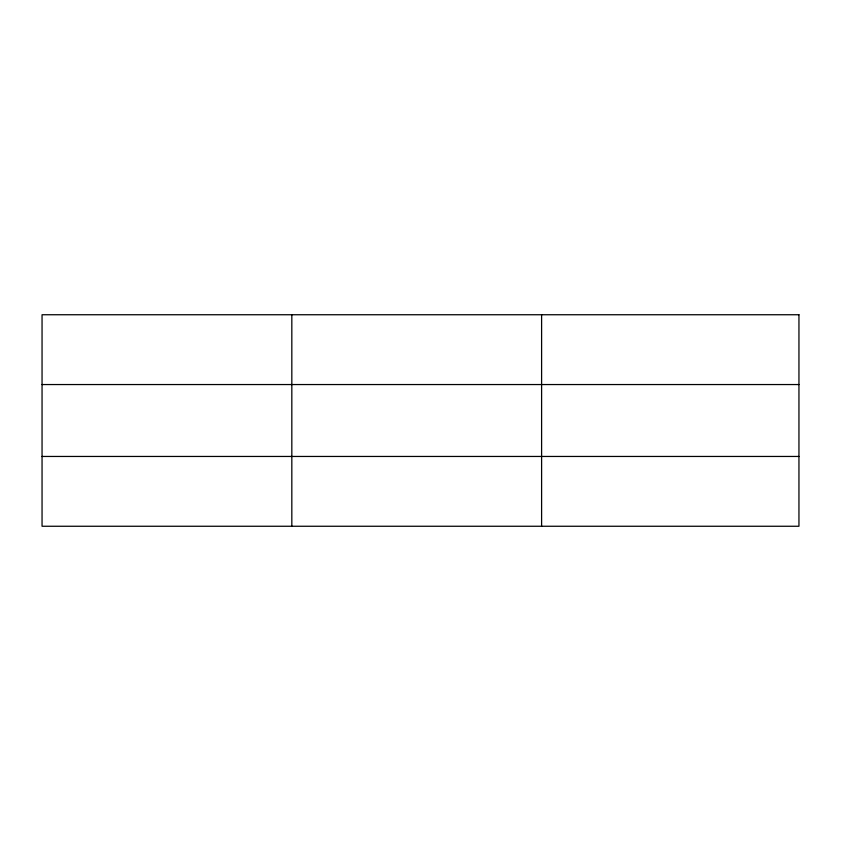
<?xml version="1.0" encoding="UTF-8"?>
<svg xmlns="http://www.w3.org/2000/svg" width="841" height="841" viewBox="0 0 841 841"><rect width="100%" height="100%" fill="white"/><g stroke="black" fill="none" stroke-linecap="round" stroke-linejoin="round"><path stroke-width="1.26" d="M541.604 314.744L541.604 526.256M42.05 384.547L798.95 384.547M42.05 456.453L798.95 456.453M291.827 314.744L291.827 526.256M798.95 314.744L798.95 526.256L42.05 526.256L42.05 314.744L798.95 314.744"/></g></svg>
